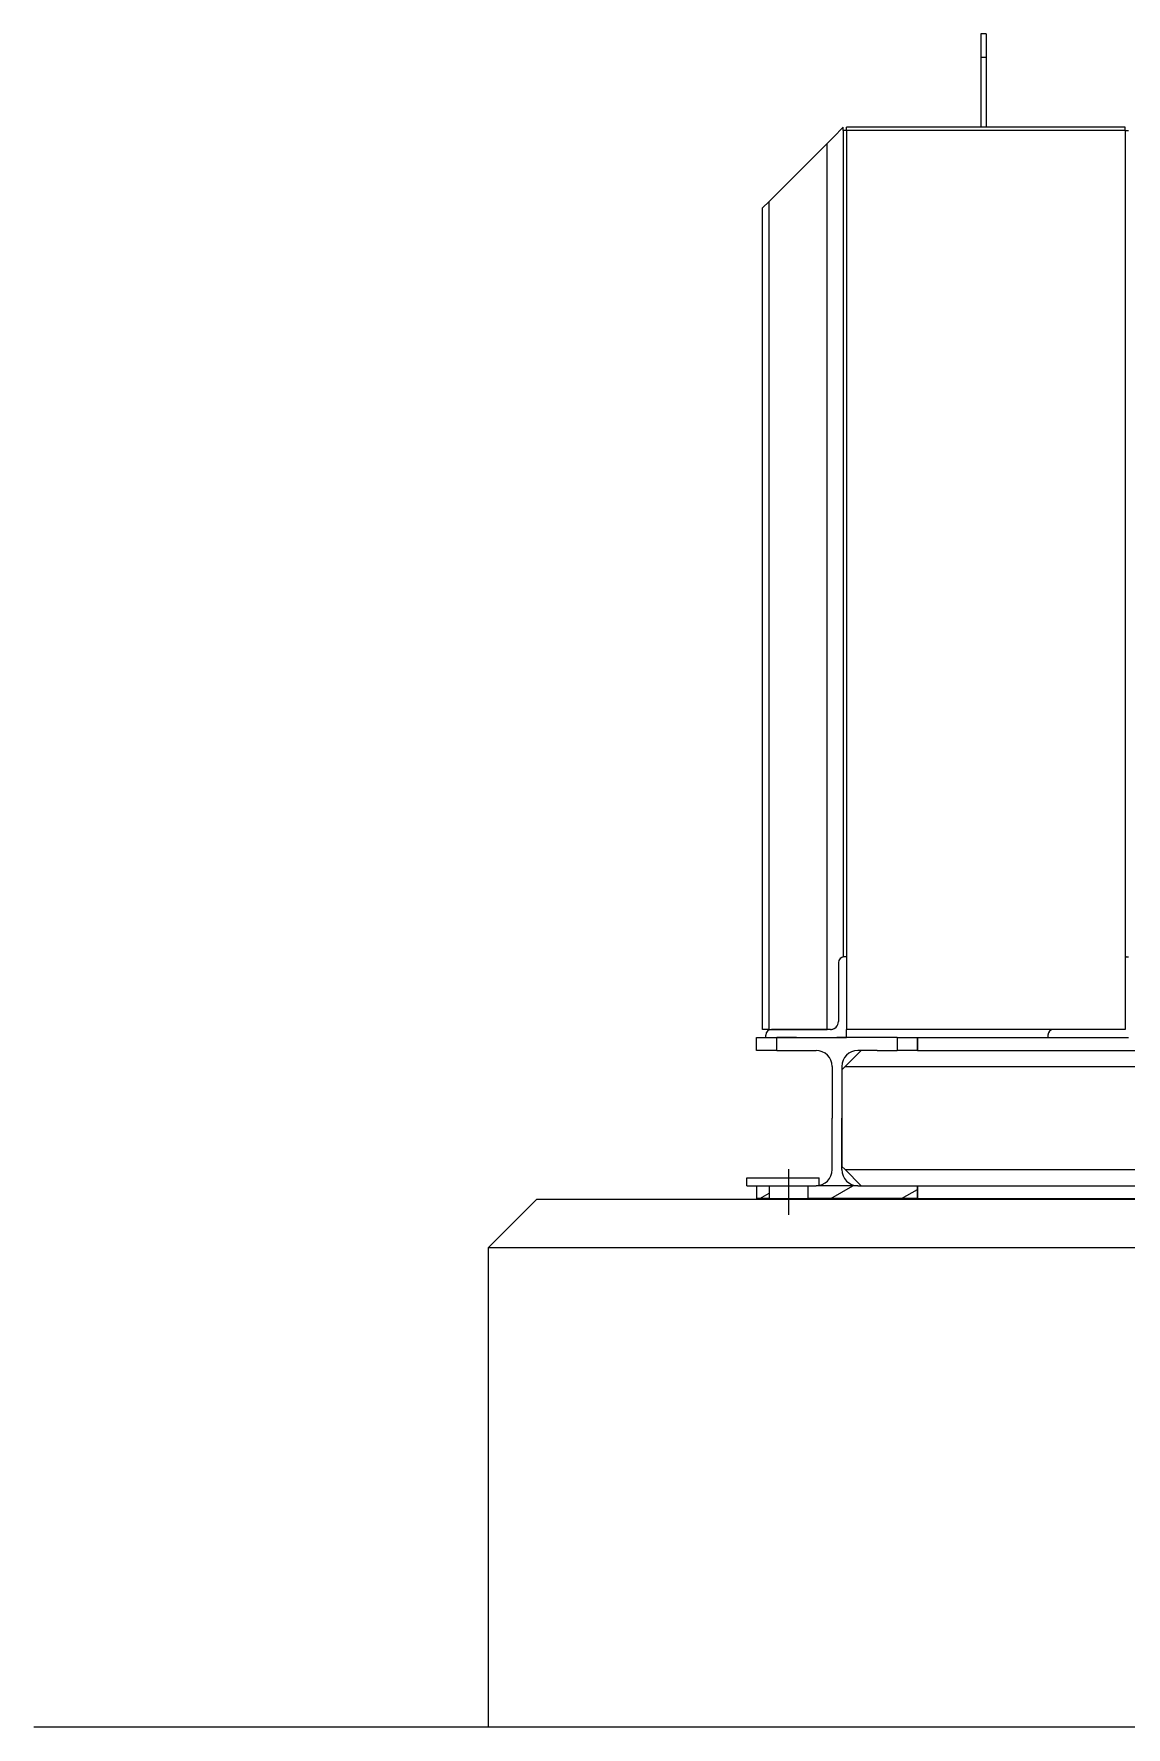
# Model space of a CAD drawing. Header units: metres. Extents: x 0 to 63075, y 0 to 44550.
# Drawn here: x 35321 to 35999, y 29444 to 30495 of the extents above; entities that cross this region are included whole.
import ezdxf

# ---------------------------------------------------------------- set-up
doc = ezdxf.new("R2010")
doc.units = ezdxf.units.M
doc.header["$LTSCALE"] = 75
doc.layers.add('SDM', color=7, linetype='Continuous')
doc.layers.add('SL1', color=8, linetype='Continuous')

# ---------------------------------------------------------------- blocks, each defined once
blk = doc.blocks.new('A$C24fbfe94')
at = {"layer": 'SL1'}
for p, q in [((2533.5, 1112.8), (2533.5, 1098.2)), ((2536.7, 1112.8), (2533.5, 1112.8)), ((2536.7, 1112.8), (2533.5, 1112.8)), ((2536.7, 1112.8), (2536.7, 1098.2)), ((2536.7, 1098.2), (2533.5, 1098.2)), ((2533.5, 1098.2), (2533.5, 1054.8)), ((2536.7, 1098.2), (2536.7, 1054.8)), ((2443.1, 1049.8), (2447.1, 1053.8)), ((2448.1, 1054.8), (2447.1, 1053.8)), ((2448.1, 1052.8), (2448.1, 1054.8)), ((2448.1, 1052.8), (2448.1, 539.8)), ((2450.1, 1052.8), (2448.1, 1052.8)), ((2623.1, 1054.8), (2450.1, 1054.8)), ((2450.1, 1052.8), (2450.1, 1054.8)), ((2623.1, 1052.8), (2450.1, 1052.8)), ((2450.1, 1052.8), (2450.1, 494.8)), ((2536.7, 1054.8), (2533.5, 1054.8)), ((2623.1, 1052.8), (2623.1, 1054.8)), ((2623.1, 1052.8), (2623.1, 494.8)), ((2623.1, 1052.8), (2625.1, 1052.8)), ((2623.1, 1052.8), (2623.1, 539.8)), ((2402.1, 1008.8), (2438.1, 1044.8)), ((2443.1, 1049.8), (2438.1, 1044.8)), ((2438.1, 494.8), (2438.1, 1044.8)), ((2398.1, 1004.8), (2402.1, 1008.8)), ((2398.1, 494.8), (2398.1, 1004.8)), ((2402.1, 494.8), (2402.1, 1008.8)), ((2445.1, 536.3), (2445.1, 499.8)), ((2450.1, 539.8), (2448.1, 539.8)), ((2448.1, 539.8), (2448.1, 539.8)), ((2623.1, 539.8), (2625.1, 539.8)), ((2402.1, 494.8), (2398.1, 494.8)), ((2402.1, 494.8), (2438.1, 494.8)), ((2440.1, 494.8), (2403.6, 494.8)), ((2440.1, 494.8), (2438.1, 494.8)), ((2623.1, 494.8), (2450.1, 494.8)), ((2450.1, 489.8), (2450.1, 494.8)), ((2394.2, 489.8), (2406.9, 489.8)), ((2394.2, 481.8), (2394.2, 489.8)), ((2400.1, 489.8), (2400.1, 491.3)), ((2400.1, 489.8), (2450.1, 489.8)), ((2419.2, 489.8), (2406.9, 489.8)), ((2406.9, 481.8), (2406.9, 489.8)), ((2419.2, 489.8), (2444.2, 489.8)), ((2469.2, 489.8), (2444.2, 489.8)), ((2481.5, 489.8), (2469.2, 489.8)), ((2481.5, 489.8), (2481.5, 481.8)), ((2481.5, 489.8), (2494.2, 489.8)), ((2494.2, 489.8), (2494.2, 481.8)), ((2494.2, 481.8), (2494.2, 489.8)), ((2494.2, 489.8), (2575.1, 489.8)), ((2494.2, 489.8), (2575.1, 489.8)), ((2575.1, 491.3), (2575.1, 489.8)), ((2575.1, 489.8), (2625.1, 489.8)), ((2406.9, 481.8), (2394.2, 481.8)), ((2406.9, 481.8), (2419.2, 481.8)), ((2419.2, 481.8), (2431.2, 481.8)), ((2459.2, 481.8), (2449.2, 471.8)), ((2469.2, 481.8), (2457.2, 481.8)), ((2469.2, 481.8), (2481.5, 481.8)), ((2494.2, 481.8), (2481.5, 481.8)), ((2494.2, 481.8), (2914.2, 481.8)), ((2441.2, 471.8), (2441.2, 439.8)), ((2447.2, 471.8), (2447.2, 439.8)), ((2447.2, 469.8), (2449.2, 471.8)), ((2447.2, 469.8), (2447.2, 465.8)), ((2447.2, 465.8), (2447.2, 409.8)), ((2449.2, 471.8), (2709.2, 471.8)), ((2441.2, 407.8), (2441.2, 439.8)), ((2447.2, 407.8), (2447.2, 439.8)), ((2388.2, 397.8), (2388.2, 402.8)), ((2388.2, 402.8), (2433.2, 402.8)), ((2433.2, 398), (2433.2, 402.8)), ((2447.2, 409.8), (2449.2, 407.8)), ((2459.2, 397.8), (2449.2, 407.8)), ((2449.2, 407.8), (2959.2, 407.8)), ((2388.2, 397.8), (2431.2, 397.8)), ((2394.2, 397.8), (2394.2, 389.8)), ((2402.2, 389.8), (2394.2, 389.8)), ((2396.3, 389.8), (2402.2, 393.2)), ((2402.2, 397.8), (2402.2, 389.8)), ((2402.2, 389.8), (2403.7, 389.8)), ((2403.7, 389.8), (2409.2, 389.8)), ((2409.2, 389.8), (2419.2, 389.8)), ((2419.2, 389.8), (2426.2, 389.8)), ((2426.2, 397.8), (2426.2, 389.8)), ((2444.2, 389.8), (2426.2, 389.8)), ((2457.2, 397.8), (2431.2, 397.8)), ((2440.3, 389.8), (2454.1, 397.8)), ((2469.2, 389.8), (2444.2, 389.8)), ((2457.2, 397.8), (2469.2, 397.8)), ((2459.2, 397.8), (2494.2, 397.8)), ((2469.2, 397.8), (2494.2, 397.8)), ((2494.2, 389.8), (2469.2, 389.8)), ((2484.3, 389.8), (2494.2, 395.5)), ((2494.2, 397.8), (2494.2, 389.8)), ((2494.2, 397.8), (2914.2, 397.8)), ((2494.2, 389.8), (2494.2, 397.8)), ((2494.2, 389.8), (2914.2, 389.8)), ((2227.9, 359.3), (2227.9, 61.7)), ((8654.3, 61.7), (1946, 61.7))]:
    blk.add_line(p, q, dxfattribs=at)
at = {"layer": 'SL1', "ltscale": 0.070733}
blk.add_line((2414.2, 408), (2414.2, 379.7), dxfattribs=at)
at = {"layer": 'SL1', "ltscale": 50}
for p, q in [((2227.9, 359.3), (2257.9, 389.3)), ((3357.8, 389.3), (2257.9, 389.3)), ((3387.8, 359.3), (2227.9, 359.3))]:
    blk.add_line(p, q, dxfattribs=at)
at = {"layer": 'SL1'}
for centre, radius, start, end in [((2448.6, 536.3), 3.5, 90, 180), ((2448.6, 536.3), 3.5, 115.3885, 130.9064), ((2448.6, 536.3), 3.5, 98.2132, 115.3753), ((2623.6, 536.3), 3.5, 90, 98.2132), ((2623.6, 536.3), 3.5, 90.5952, 98.2161), ((2403.6, 491.3), 3.5, 90, 180), ((2440.1, 499.8), 5, 270, 0), ((2440.1, 499.8), 5, 269.9872, 306.8862), ((2440.1, 499.8), 5.01, 306.88, 323.1032), ((2578.6, 491.3), 3.5, 90, 180), ((2578.6, 491.3), 3.5, 90.5975, 180), ((2431.2, 471.8), 10, 0, 90), ((2457.2, 471.8), 10, 90, 180), ((2431.2, 407.8), 10, 270, 0), ((2457.2, 407.8), 10, 180, 270)]:
    blk.add_arc(centre, radius, start, end, dxfattribs=at)

msp = doc.modelspace()

# ---------------------------------------------------------------- block references
at = {"layer": 'SDM'}
msp.add_blockref('A$C24fbfe94', (33375, 29382.2), dxfattribs=at)

doc.saveas('drawing.dxf')
